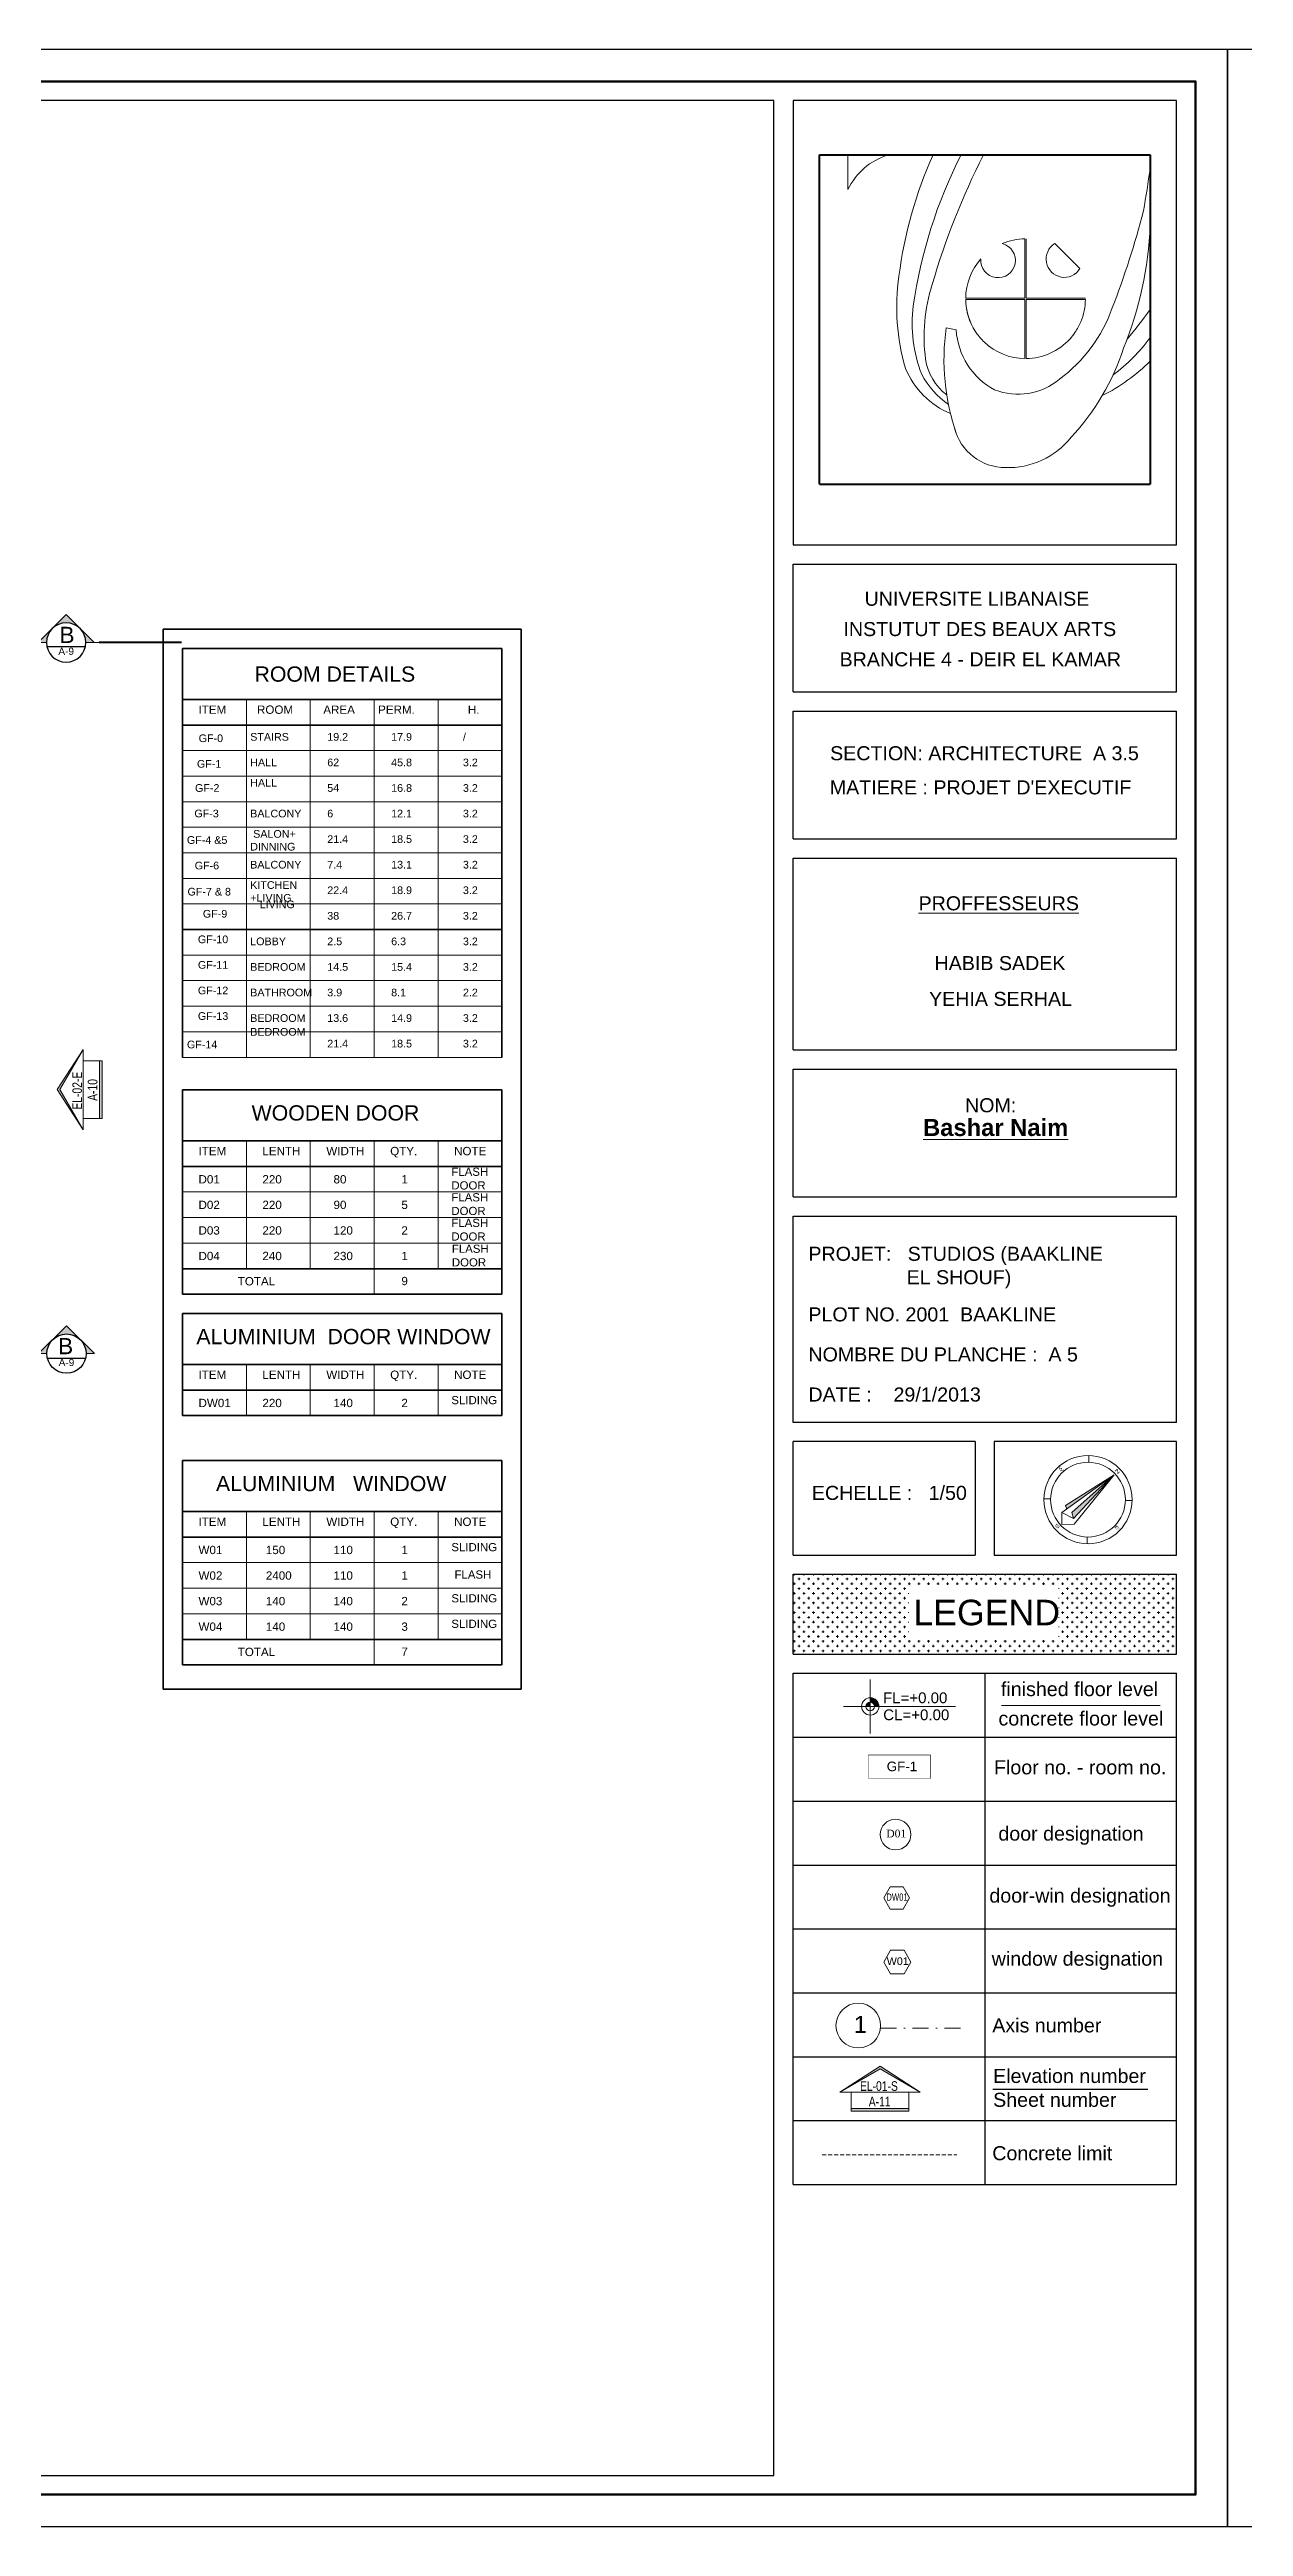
# Model space of a CAD drawing. Header units: inches. Extents: x -580639 to 179052, y 0 to 152898.
# Drawn here: x -324075 to -305388, y 113030 to 151788 of the extents above; entities that cross this region are included whole.
import ezdxf
from ezdxf.enums import TextEntityAlignment as Align

# ---------------------------------------------------------------- set-up
doc = ezdxf.new("R2010")
doc.units = ezdxf.units.IN
doc.header["$LTSCALE"] = 500
doc.header["$MEASUREMENT"] = 0
doc.set_wipeout_variables(frame=1)
for name, pattern in [('ACAD_ISO02W100', [15, 12, -3]), ('CENTER', [2, 1.25, -0.25, 0.25, -0.25]), ('DASHDOTX2', [2, 1, -0.5, 0, -0.5]), ('HIDDEN2', [0.1875, 0.125, -0.0625])]:
    doc.linetypes.add(name, pattern=pattern)
for name, color, linetype, lineweight in [('1ATEXT', 3, 'Continuous', 20), ('A-0.2', 61, 'Continuous', 20), ('A-0.25', 42, 'Continuous', 25), ('A-ANNO-TEXS', 211, 'Continuous', 18), ('A-flor-sthn', 251, 'HIDDEN2', 9), ('A-wall', 52, 'Continuous', 35), ('col', 4, 'Continuous', 40), ('DIM', 8, 'Continuous', 18), ('ground floor', 8, 'Continuous', 20), ('H-text atribute', 130, 'Continuous', 20), ('Room reference', 50, 'Continuous', 13), ('WALL', 7, 'Continuous', 40), ('WIN', 3, 'Continuous', 18)]:
    doc.layers.add(name, color=color, linetype=linetype, lineweight=lineweight)
for name, color, linetype in [('LEGEND', 4, 'Continuous'), ('SYEL', 5, 'Continuous'), ('SYL', 6, 'Continuous'), ('SYSECTION', 1, 'Continuous')]:
    doc.layers.add(name, color=color, linetype=linetype)
doc.styles.add('100', font='arial.ttf', dxfattribs={"height": 200})
doc.styles.add('50', font='arial.ttf', dxfattribs={"height": 125})
doc.styles.add('A--ANNO-SYMB', font='upcil.ttf', dxfattribs={"width": 0.8})
doc.styles.add('CURENT', font='sanss___.ttf')
doc.styles.add('ROMANS 2', font='times.ttf')
doc.styles.get("Standard").update_dxf_attribs({"font": 'arial.ttf'})

# ---------------------------------------------------------------- blocks, each defined once
blk = doc.blocks.new('SYEL')
at = {"layer": '1ATEXT'}
for points in [[(-62.4, 0), (0, 36), (62.4, 0), (0, 40.2)], [(-44.8, -25.6), (-44.8, -29.5), (44.8, -29.5), (44.8, -25.6)]]:
    blk.add_hatch(color=256, dxfattribs=at).paths.add_polyline_path(points)
for p, q in [((-62.4, 0), (0, 40.2)), ((0, 40.2), (62.4, 0)), ((-62.4, 0), (0, 36)), ((62.4, 0), (-62.4, 0)), ((-44.8, -29.5), (-44.8, 0)), ((0, 36), (62.4, 0)), ((44.8, 0), (44.8, -29.5)), ((44.8, -25.6), (-44.8, -25.6)), ((44.8, -29.5), (-44.8, -29.5))]:
    blk.add_line(p, q, dxfattribs=at)
at = {"layer": '1ATEXT', "style": 'A--ANNO-SYMB', "width": 0.8, "flags": 4}
for tag, p in [('EL-01-N', (-1.8, 9.4)), ('AR00', (-0.7, -14.7))]:
    blk.add_attdef(tag, text='', height=15, dxfattribs=at).set_placement(p, align=Align.MIDDLE_CENTER)
blk = doc.blocks.new('4')
at = {"layer": 'A-0.2', "color": 253}
for p, q in [((0, 7158), (612, 7158)), ((612, 7158), (612, 6408))]:
    blk.add_line(p, q, dxfattribs=at)
at = {"layer": 'A-0.2'}
for p, q in [((4464, 4046), (4464, 5334)), ((4491, 4046), (4491, 5334)), ((5661, 4688), (5114, 5233)), ((5387, 4961), (5661, 4688)), ((4464, 4046), (3176, 4046)), ((4464, 4019), (3176, 4019)), ((4464, 2731), (4464, 4019)), ((5779, 4046), (4491, 4046)), ((5779, 4019), (4491, 4019)), ((4491, 2731), (4491, 4019)), ((2753, 3402), (2970, 3354))]:
    blk.add_line(p, q, dxfattribs=at)
at = {"layer": 'A-0.2', "color": 253}
blk.add_arc((1928, 5765), 1462, 107.6478, 153.9617, dxfattribs=at)
at = {"layer": 'A-0.2'}
for centre, radius, start, end in [((10717, 3409), 9059, 155.5503, 172.9241), ((12494, 2369), 10566, 153.0442, 171.7936), ((18093, -216), 16295, 153.0933, 163.7577), ((-19263, 10603), 26713, 349.954, 351.9697), ((-10257, 10332), 17845, 338.6407, 345.7647), ((-676, 5940), 7870, 337.7327, 357.721), ((4478, 4033), 1301, 138.3886, 179.4066), ((3880, 4867), 376, 175.5012, 75.7118), ((4478, 4033), 1301, 90.5934, 112.8245), ((5322, 4895), 397, 121.6312, 328.5411), ((6429, 3847), 4751, 171.7946, 196.2417), ((5992, 3211), 3720, 162.3017, 187.6111), ((5120, 3503), 3106, 173.0781, 201.041), ((4478, 4033), 1301, 180.5934, 207.5693), ((4478, 4033), 1301, 187.504, 216.3107), ((3279, 4920), 3270, 306.3755, 340.5839), ((4478, 4033), 1301, 337.2924, 359.4066), ((-4402, 12360), 14410, 320.3139, 323.55), ((7684, 2710), 4979, 172.0035, 199.0054), ((4557, 3453), 1590, 183.5692, 241.7601), ((4478, 4033), 1301, 214.7035, 226.4906), ((4478, 4033), 1301, 318.0572, 325.6568), ((4478, 4033), 1301, 325.6568, 337.2924), ((3498, 2902), 1207, 188.7371, 232.5639), ((4478, 4033), 1301, 226.4906, 269.4066), ((4478, 4033), 1301, 270.5934, 318.0572), ((1776, 4501), 5072, 316.7269, 342.2893), ((4080, 5482), 3864, 306.5814, 323.5521), ((3569, 3233), 1845, 202.7914, 246.932), ((3907, 3300), 1917, 208.4281, 234.8085), ((4313, 3366), 1408, 248.8398, 309.9835), ((4368, 5496), 3987, 296.488, 315.0148), ((4044, 1512), 1149, 194.7464, 269.9305), ((4101, 2106), 1744, 268.0735, 321.6361)]:
    blk.add_arc(centre, radius, start, end, dxfattribs=at)
at = {"layer": 'WALL'}
for p, q in [((0, 7158), (7188, 7158)), ((0, 0), (0, 7158)), ((7188, 7158), (7188, 0)), ((0, 0), (7188, 0))]:
    blk.add_line(p, q, dxfattribs=at)
blk = doc.blocks.new('NORTH')
at = {"layer": 'WIN', "color": 1}
for p, q in [((494, 631), (0, 0)), ((0, 0), (661, -479)), ((494, 631), (4781, 459)), ((851, -154), (494, 631)), ((661, -479), (4781, 459)), ((851, -154), (4781, 459)), ((851, -154), (1006, 218)), ((887, 607), (973, 851)), ((973, 851), (4781, 459)), ((1006, 218), (4781, 459))]:
    blk.add_line(p, q, dxfattribs=at)
blk = doc.blocks.new('NORTHE')
at = {"color": 3}
for p, q in [((-1759, 1759), (-2077, 2077)), ((1759, 1759), (2077, 2077)), ((-1759, -1759), (-2077, -2077)), ((1759, -1759), (2077, -2077))]:
    blk.add_line(p, q, dxfattribs=at)
for radius in [2937, 2487]:
    blk.add_circle((0, 0), radius, dxfattribs=at)
for points in [[(-754, -1351), (-527, -1456), (0, 2402)], [(-121, -1378), (235, -1568), (0, 2402)]]:
    blk.add_solid(points, dxfattribs=at)
at = {"color": 3, "rotation": 84.51780902573543}
blk.add_blockref('NORTH', (0, -2400), dxfattribs=at)
at = {"color": 3}
for s, width, p, p2 in [('N', 1.784178, (-180, 2610), (180, 2610)), ('W', 1.365132, (-2894, 0), (-2534, 0)), ('E', 1.931772, (2517, 0), (2877, 0)), ('S', 1.931772, (-325, -2784), (35, -2784))]:
    blk.add_text(s, height=200, dxfattribs=dict(at, width=width)).set_placement(p, p2, align=Align.FIT)
blk = doc.blocks.new('NOR')
at = {"layer": 'WIN', "color": 3, "xscale": 0.000462, "yscale": 0.000462, "zscale": 0.000462, "rotation": 276.1356553146427}
blk.add_blockref('NORTHE', (-1.103, -0.119), dxfattribs=at)
blk = doc.blocks.new('A$C7E7140D5')
at = {"layer": '1ATEXT'}
for points in [[(51.8, -34.4), (56.6, -34.4, 0.414214), (47, -24.8), (47, -29.6, -0.414214)], [(51.8, -34.4), (56.6, -34.4, 0.414214), (47, -24.8), (47, -29.6, -0.414214)], [(47, -34.4), (47, -29.6, 0.414214), (42.2, -34.4)], [(47, -34.4), (47, -29.6, 0.414214), (42.2, -34.4)]]:
    blk.add_hatch(color=256, dxfattribs=at).paths.add_polyline_path(points)
for p, q in [((47, -4.4), (47, -64.4)), ((17, -34.4), (142, -34.4))]:
    blk.add_line(p, q, dxfattribs=at)
for radius in [9.6, 4.8]:
    blk.add_circle((47, -34.4), radius, dxfattribs=at)
blk = doc.blocks.new('SYL')
at = {"layer": '1ATEXT', "color": 3}
blk.add_blockref('A$C7E7140D5', (-47, 34.4), dxfattribs=at)
at = {"layer": '1ATEXT', "color": 3, "style": 'CURENT'}
for tag, p in [('FL=0.00', (14.2, 3.6)), ('CL=0.00', (14.5, -15.3))]:
    blk.add_attdef(tag, p, '', height=12, dxfattribs=at)
blk = doc.blocks.new('DOOR SYME')
at = {"layer": 'Room reference'}
blk.add_circle((0, 0), 240, dxfattribs=at)
at = {"layer": 'Room reference', "style": 'ROMANS 2'}
blk.add_attdef('D01', (-145, -44), '', height=120, rotation=360, dxfattribs=at)
blk = doc.blocks.new('WIND')
at = {"layer": 'Room reference', "ltscale": 1000}
blk.add_lwpolyline([(0.403, -0.002), (0.297, 0.181), (0.086, 0.181), (-0.02, -0.002), (0.086, -0.185), (0.297, -0.185)], close=True, dxfattribs=at)
blk.add_attdef('001', text='', height=0.12, dxfattribs=at).set_placement((0.198, 0.011), align=Align.MIDDLE_CENTER)
blk = doc.blocks.new('SYSECTON011')
at = {"layer": '1ATEXT'}
h = blk.add_hatch(color=256, dxfattribs=at)
edge = h.paths.add_edge_path()
edge.add_ellipse((128.4, 0), major_axis=(0, -21.9), ratio=1, start_angle=90.0017, end_angle=270.0017)
edge.add_line((106.5, 0), (97.3, 0))
edge.add_line((97.3, 0), (128.4, 31))
edge.add_line((128.4, 31), (159.4, 0))
edge.add_line((159.4, 0), (150.3, 0))
for p, q in [((97.3, 0), (128.4, 31)), ((159.4, 0), (128.4, 31)), ((91.7, 0), (106.5, 0)), ((150.3, 0), (159.4, 0))]:
    blk.add_line(p, q, dxfattribs=at)
at = {"layer": '1ATEXT', "linetype": 'CENTER', "lineweight": 40}
blk.add_line((0, 0), (91.7, 0), dxfattribs=at)
at = {"layer": '1ATEXT', "color": 4, "lineweight": 30}
blk.add_line((107, -4.9), (149.7, -4.9), dxfattribs=at)
blk.add_ellipse((128.4, 0), major_axis=(0, -21.9), ratio=1, start_param=-1.570767, end_param=4.712418, dxfattribs=at)
at = {"layer": '1ATEXT', "color": 4, "style": 'CURENT'}
for tag, height, p in [('A', 18, (127.4, 8.4)), ('AR000', 8, (128.3, -9.8))]:
    blk.add_attdef(tag, text='', height=height, dxfattribs=at).set_placement(p, align=Align.MIDDLE)
blk = doc.blocks.new('SECTIO B-B')
at = {"layer": 'col', "linetype": 'CENTER'}
for p, q in [((-22510, 11129), (-27460, 11129)), ((-22510, 11129), (-18370, 11129)), ((-18370, 11129), (-18370, 0)), ((-18370, 0), (-1746, 0))]:
    blk.add_line(p, q, dxfattribs=at)
at = {"layer": 'SYSECTION'}
ref = blk.add_blockref('SYSECTON011', (-27460, 11129), dxfattribs=dict(at, xscale=-14.04466159001456, yscale=14.04466159001456, zscale=14.04466159001456))
ref.add_attrib('A', 'B', dxfattribs={"color": 4, "height": 253, "style": 'CURENT'}).set_placement((-29250, 11247), align=Align.MIDDLE)
ref.add_attrib('AR000', 'A-9', dxfattribs={"color": 4, "height": 112.4, "style": 'CURENT'}).set_placement((-29263, 10991), align=Align.MIDDLE)
ref = blk.add_blockref('SYSECTON011', (-2239, 0), dxfattribs=dict(at, xscale=14.04466159001456, yscale=14.04466159001456, zscale=14.04466159001456))
ref.add_attrib('A', 'B', dxfattribs={"color": 4, "height": 253, "style": 'CURENT'}).set_placement((-449, 118), align=Align.MIDDLE)
ref.add_attrib('AR000', 'A-9', dxfattribs={"color": 4, "height": 112.4, "style": 'CURENT'}).set_placement((-436, -138), align=Align.MIDDLE)

msp = doc.modelspace()

# ---------------------------------------------------------------- hatches: boundary and pattern name
at = {"layer": 'DIM', "transparency": 33554595}
h = msp.add_hatch(dxfattribs=at)
h.set_pattern_fill('CROSS', color=8, scale=300)
h.set_pattern_definition([(0, (-308611.684, -1972143.986), (75, 75), [37.5, -112.5]), (90, (-308592.934, -1972162.736), (-75, 75), [37.5, -112.5])])
h.paths.add_polyline_path([(-306437.842, 126680.241), (-306437.842, 127930.844), (-312437.842, 127930.844), (-312437.842, 126680.241)])
h.paths.add_polyline_path([(-310624.761, 126906.42), (-308283.635, 126906.42), (-308283.635, 127730.703), (-310624.761, 127730.703)], flags=16)

# ---------------------------------------------------------------- linework, layer by layer
for points in [[(-360638.059, 113030.352), (-305637.842, 113030.352), (-305637.842, 151788.469), (-360638.059, 151788.469)], [(-305637.842, 113030.352), (-250637.624, 113030.352), (-250637.624, 151788.469), (-305637.842, 151788.469)]]:
    msp.add_lwpolyline(points, close=True)
at = {"layer": 'A-0.2'}
for p, q in [((-320994.414, 141618.539), (-320994.414, 136018.539)), ((-319994.414, 141618.539), (-319994.414, 136018.539)), ((-318994.414, 141618.539), (-318994.414, 136018.539)), ((-317994.414, 141618.539), (-317994.414, 136018.539)), ((-321994.414, 140818.539), (-316994.414, 140818.539)), ((-321994.414, 140418.539), (-316994.414, 140418.539)), ((-321994.414, 140018.539), (-316994.414, 140018.539)), ((-321994.414, 139618.539), (-316994.414, 139618.539)), ((-321994.414, 139218.539), (-316994.414, 139218.539)), ((-321994.414, 138818.539), (-316994.414, 138818.539)), ((-321994.414, 138418.539), (-316994.414, 138418.539)), ((-321994.414, 138418.539), (-316994.414, 138418.539)), ((-321994.414, 138018.539), (-316994.414, 138018.539)), ((-321994.414, 137618.539), (-316994.414, 137618.539)), ((-321994.414, 137218.539), (-316994.414, 137218.539)), ((-321994.414, 136818.539), (-316994.414, 136818.539)), ((-321994.414, 136818.539), (-316994.414, 136818.539)), ((-321994.414, 136418.539), (-316994.414, 136418.539)), ((-321994.414, 136018.539), (-316994.414, 136018.539)), ((-320994.414, 134711.797), (-320994.414, 132711.797)), ((-319994.414, 134711.797), (-319994.414, 132711.797)), ((-318994.414, 134711.797), (-318994.414, 132311.797)), ((-317994.414, 134711.797), (-317994.414, 132711.797)), ((-321994.414, 133911.797), (-316994.414, 133911.797)), ((-321994.414, 133511.797), (-316994.414, 133511.797)), ((-321994.414, 133111.797), (-316994.414, 133111.797)), ((-320994.414, 131211.797), (-320994.414, 130411.797)), ((-319994.414, 131211.797), (-319994.414, 130411.797)), ((-318994.414, 131211.797), (-318994.414, 130411.797)), ((-317994.414, 131211.797), (-317994.414, 130411.797)), ((-320994.414, 128911.797), (-320994.414, 126911.797)), ((-319994.414, 128911.797), (-319994.414, 126911.797)), ((-318994.414, 128911.797), (-318994.414, 126911.797)), ((-317994.414, 128911.797), (-317994.414, 126911.797)), ((-321994.414, 128111.797), (-316994.414, 128111.797)), ((-321994.414, 127711.797), (-316994.414, 127711.797)), ((-321994.414, 127311.797), (-316994.414, 127311.797)), ((-321994.414, 126911.797), (-316994.414, 126911.797)), ((-321994.414, 126911.797), (-316994.414, 126911.797)), ((-318994.414, 126911.797), (-318994.414, 126511.797))]:
    msp.add_line(p, q, dxfattribs=at)
at = {"layer": 'A-0.25', "lineweight": 25}
for p, q in [((-312437.842, 144035.821), (-306437.842, 144035.821)), ((-312437.842, 141735.821), (-312437.842, 143735.821)), ((-312437.842, 143735.821), (-306437.842, 143735.821)), ((-312437.842, 141735.821), (-306437.842, 141735.821)), ((-312437.842, 139435.821), (-312437.842, 141435.821)), ((-312437.842, 141435.821), (-306437.842, 141435.821)), ((-312437.842, 139435.821), (-306437.842, 139435.821)), ((-312437.842, 136135.821), (-312437.842, 139135.821)), ((-312437.842, 139135.821), (-306437.842, 139135.821)), ((-312437.842, 136135.821), (-306437.842, 136135.821)), ((-312437.842, 133835.821), (-312437.842, 135835.821)), ((-312437.842, 135835.821), (-306437.842, 135835.821)), ((-312437.842, 133835.821), (-306437.842, 133835.821)), ((-312437.842, 130305.9), (-312437.842, 133535.821)), ((-312437.842, 133535.821), (-306437.842, 133535.821)), ((-306437.842, 130305.9), (-312437.842, 130305.9)), ((-312437.842, 128230.844), (-312437.842, 130005.9)), ((-309587.842, 130005.9), (-312437.842, 130005.9)), ((-309587.842, 130005.9), (-309787.842, 130005.9)), ((-309587.842, 130005.9), (-309587.842, 128230.844)), ((-306437.842, 130005.9), (-309287.842, 130005.9)), ((-306437.842, 130005.9), (-309287.842, 130005.9)), ((-309287.842, 130005.9), (-309287.842, 128230.844)), ((-312437.842, 128230.844), (-309587.842, 128230.844)), ((-312437.842, 126680.241), (-312437.842, 127930.844)), ((-312437.842, 127930.844), (-306437.842, 127930.844)), ((-309787.842, 128230.844), (-309587.842, 128230.844)), ((-309287.842, 128230.844), (-306437.842, 128230.844)), ((-309287.842, 128230.844), (-306437.842, 128230.844)), ((-312437.842, 126680.241), (-306437.842, 126680.241)), ((-312437.842, 118380.241), (-312437.842, 126380.241)), ((-312437.842, 126380.241), (-306437.842, 126380.241)), ((-312437.842, 126380.241), (-306437.842, 126380.241)), ((-309437.842, 126380.241), (-309437.842, 118380.241)), ((-312437.842, 125380.241), (-306437.842, 125380.241)), ((-312437.842, 124380.241), (-306437.842, 124380.241)), ((-312437.842, 123380.241), (-306437.842, 123380.241)), ((-312437.842, 122380.241), (-306437.842, 122380.241)), ((-312437.842, 121380.241), (-306437.842, 121380.241)), ((-312437.842, 120380.241), (-306437.842, 120380.241)), ((-312437.842, 120380.241), (-306437.842, 120380.241)), ((-312437.842, 119380.241), (-306437.842, 119380.241)), ((-312437.842, 119380.241), (-306437.842, 119380.241)), ((-312437.842, 118380.241), (-306437.842, 118380.241))]:
    msp.add_line(p, q, dxfattribs=at)
for points in [[(-312737.842, 113830.352), (-312737.842, 150988.469), (-359838.059, 150988.469), (-359838.059, 113830.352), (-312737.842, 113830.352)], [(-306437.842, 144035.821), (-306437.842, 150988.469), (-312437.842, 150988.469), (-312437.842, 144035.821)], [(-306437.842, 141735.821), (-306437.842, 143735.821)], [(-306437.842, 139435.821), (-306437.842, 141435.821)], [(-306437.842, 136135.821), (-306437.842, 139135.821)], [(-306437.842, 133835.821), (-306437.842, 135835.821)], [(-306437.842, 130305.9), (-306437.842, 133535.821)], [(-306437.842, 128230.844), (-306437.842, 130005.9)], [(-306437.842, 128535.821), (-306437.842, 130005.9)], [(-306437.842, 126680.241), (-306437.842, 127930.844)], [(-306437.842, 118380.241), (-306437.842, 126380.241)]]:
    msp.add_lwpolyline(points, dxfattribs=at)
at = {"layer": 'A-ANNO-TEXS'}
for p, q in [((-309172.651, 125876.131), (-306693.941, 125876.131)), ((-309309.474, 119873.18), (-306886.771, 119873.18))]:
    msp.add_line(p, q, dxfattribs=at)
at = {"layer": 'A-flor-sthn'}
msp.add_line((-311982.791, 118848.008), (-309876.128, 118848.008), dxfattribs=at)
at = {"layer": 'A-wall'}
for p, q in [((-321994.414, 142418.539), (-321994.414, 136018.539)), ((-321994.414, 142418.539), (-316994.414, 142418.539)), ((-316994.414, 142418.539), (-316994.414, 136018.539)), ((-321994.414, 141618.539), (-316994.414, 141618.539)), ((-321994.414, 141218.539), (-316994.414, 141218.539)), ((-321994.414, 138018.539), (-316994.414, 138018.539)), ((-321994.414, 135511.797), (-321994.414, 132311.797)), ((-321994.414, 135511.797), (-316994.414, 135511.797)), ((-321994.414, 135511.797), (-316994.414, 135511.797)), ((-316994.414, 135511.797), (-316994.414, 132311.797)), ((-321994.414, 134711.797), (-316994.414, 134711.797)), ((-321994.414, 134311.797), (-316994.414, 134311.797)), ((-321994.414, 132711.797), (-316994.414, 132711.797)), ((-321994.414, 132311.797), (-316994.414, 132311.797)), ((-321994.414, 132011.797), (-321994.414, 130411.797)), ((-321994.414, 132011.797), (-316994.414, 132011.797)), ((-321994.414, 132011.797), (-316994.414, 132011.797)), ((-316994.414, 132011.797), (-316994.414, 130411.797)), ((-321994.414, 131211.797), (-316994.414, 131211.797)), ((-321994.414, 130811.797), (-316994.414, 130811.797)), ((-321994.414, 130411.797), (-316994.414, 130411.797)), ((-321994.414, 129711.797), (-321994.414, 126911.797)), ((-321994.414, 129711.797), (-316994.414, 129711.797)), ((-321994.414, 129711.797), (-316994.414, 129711.797)), ((-316994.414, 129711.797), (-316994.414, 126911.797)), ((-321994.414, 128911.797), (-316994.414, 128911.797)), ((-321994.414, 128511.797), (-316994.414, 128511.797)), ((-321994.414, 126911.797), (-321994.414, 126511.797)), ((-321994.414, 126911.797), (-316994.414, 126911.797)), ((-316994.414, 126911.797), (-316994.414, 126511.797)), ((-321994.414, 126511.797), (-316994.414, 126511.797))]:
    msp.add_line(p, q, dxfattribs=at)
at = {"layer": 'A-wall', "color": 1, "lineweight": 70}
msp.add_lwpolyline([(-360138.059, 113530.352), (-306137.842, 113530.352), (-306137.842, 151288.469), (-360138.059, 151288.469)], close=True, dxfattribs=at)
at = {"layer": 'A-wall'}
msp.add_lwpolyline([(-316694.414, 126134.607), (-322294.414, 126134.607), (-322294.414, 142718.539), (-316694.414, 142718.539)], close=True, dxfattribs=at)
at = {"layer": 'ground floor', "linetype": 'DASHDOTX2', "ltscale": 0.5}
msp.add_line((-311069.156, 120828.892), (-309786.021, 120828.892), dxfattribs=at)
at = {"layer": 'ground floor'}
msp.add_circle((-311416.912, 120868.456), 350, dxfattribs=at)
at = {"layer": 'LEGEND'}
msp.add_line((-309309.474, 119873.18), (-306886.771, 119873.18), dxfattribs=at)
at = {"layer": 'Room reference'}
msp.add_lwpolyline([(-310288.432, 124737.611), (-311258.282, 124737.611), (-311258.282, 125097.611), (-310288.432, 125097.611)], close=True, dxfattribs=at)

# ---------------------------------------------------------------- block references
at = {"layer": 'A-ANNO-TEXS', "xscale": 508.9391999991295, "yscale": 508.9392000008957, "zscale": 508.9391999991295, "rotation": 37.60703697579601}
msp.add_blockref('NOR', (-307413.407, 129488.302), dxfattribs=at)
at = {"layer": 'A-wall', "linetype": 'ACAD_ISO02W100', "xscale": 0.7200000000000001, "yscale": 0.7200000000000001, "zscale": 0.7200000000000001}
msp.add_blockref('4', (-312022.987, 144985.208), dxfattribs=at)
at = {"layer": 'DIM'}
msp.add_blockref('SECTIO B-B', (-323373.515, 131382.077), dxfattribs=at)
msp.add_blockref('DOOR SYME', (-310833.6, 123857.256), dxfattribs=at).add_auto_attribs({'D01': 'D01'})
at = {"layer": 'Room reference'}
ref = msp.add_blockref('WIND', (-311000.126, 122867.82, 0), dxfattribs=dict(at, xscale=959.999999999861, yscale=959.999999999861, zscale=959.999999999861, rotation=359.9999932498403))
ref.add_attrib('001', 'DW01', dxfattribs={"layer": 'H-text atribute', "ltscale": 1000, "height": 115.2, "rotation": 359.9999932, "width": 0.75}).set_placement((-310810.124, 122878.726, 0), align=Align.MIDDLE_CENTER)
ref = msp.add_blockref('WIND', (-310997.125, 121864.621), dxfattribs=dict(at, xscale=1000, yscale=1000, zscale=1000))
ref.add_attrib('001', 'W01', dxfattribs={"layer": 'H-text atribute', "ltscale": 1000, "height": 120}).set_placement((-310799.207, 121875.981), align=Align.MIDDLE_CENTER)
at = {"layer": 'SYEL'}
ref = msp.add_blockref('SYEL', (-323549.006, 135515.173), dxfattribs=dict(at, xscale=10.07240092149008, yscale=10.07240092149008, zscale=10.07240092149008, rotation=90))
ref.add_attrib('EL-01-N', 'EL-02-E', dxfattribs={"layer": '1ATEXT', "color": 3, "height": 151.086, "rotation": 90, "style": 'A--ANNO-SYMB', "width": 0.8}).set_placement((-323643.234, 135496.78), align=Align.MIDDLE_CENTER)
ref.add_attrib('AR00', 'A-10', dxfattribs={"layer": '1ATEXT', "color": 6, "height": 151.086, "rotation": 90, "style": 'A--ANNO-SYMB', "width": 0.8}).set_placement((-323401.245, 135508.382), align=Align.MIDDLE_CENTER)
ref = msp.add_blockref('SYEL', (-311075.12, 119827.45), dxfattribs=dict(at, xscale=10.07240092149008, yscale=10.07240092149008, zscale=10.07240092149008))
ref.add_attrib('EL-01-N', 'EL-01-S', dxfattribs={"layer": '1ATEXT', "color": 3, "height": 151.086, "style": 'A--ANNO-SYMB', "width": 0.8}).set_placement((-311093.514, 119921.677), align=Align.MIDDLE_CENTER)
ref.add_attrib('AR00', 'A-11', dxfattribs={"layer": '1ATEXT', "color": 6, "height": 151.086, "style": 'A--ANNO-SYMB', "width": 0.8}).set_placement((-311081.912, 119679.688), align=Align.MIDDLE_CENTER)
at = {"layer": 'SYL'}
ref = msp.add_blockref('SYL', (-311229.23, 125861.807), dxfattribs=dict(at, xscale=14.04466159001456, yscale=14.04466159001456, zscale=14.04466159001456))
ref.add_attrib('CL=0.00', 'CL=+0.00', (-311026.275, 125646.795), dxfattribs={"height": 168.5359, "style": 'CURENT'})
ref.add_attrib('FL=0.00', 'FL=+0.00', (-311029.949, 125912.67), dxfattribs={"height": 168.5359, "style": 'CURENT'})
at = {"layer": 'SYSECTION'}
ref = msp.add_blockref('SYSECTON011', (-322012.069, 142510.704), dxfattribs=dict(at, xscale=-14.04466159001456, yscale=14.04466159001456, zscale=14.04466159001456))
ref.add_attrib('A', 'B', dxfattribs={"color": 4, "height": 252.804, "style": 'CURENT'}).set_placement((-323801.431, 142629.07), align=Align.MIDDLE)
ref.add_attrib('AR000', 'A-9', dxfattribs={"color": 4, "height": 112.3573, "style": 'CURENT'}).set_placement((-323814.546, 142372.971), align=Align.MIDDLE)

# ---------------------------------------------------------------- texts
at = {"layer": 'A-ANNO-TEXS', "style": '50'}
for s, p in [('finished floor level', (-309183.609, 126023.649)), ('concrete floor level', (-309222.445, 125563.507)), ('Floor no. - room no.', (-309292.618, 124799.391)), ('door designation', (-309224.168, 123762.283)), ('door-win designation', (-309364.861, 122792.074)), ('window designation', (-309328.608, 121805.138)), ('Axis number', (-309319.672, 120760.908)), ('Elevation number', (-309306.17, 119969.812)), ('Sheet number', (-309306.17, 119596.324)), ('Concrete limit', (-309319.672, 118760.908))]:
    msp.add_text(s, height=220, dxfattribs=at).set_placement(p)
at = {"layer": 'A-ANNO-TEXS', "attachment_point": 1, "style": '50'}
for s, width, gutter_width, heights, insert, char_height in [('UNIVERSITE LIBANAISE', 4948.28299, 1000, [0], (-311318.222, 143304.642), 220), ('INSTUTUT DES BEAUX ARTS', 4948.28299, 1000, [0], (-311648.769, 142830.151), 220), ('BRANCHE 4 - DEIR EL KAMAR', 4948.28299, 1000, [0], (-311709.646, 142356.96), 220), ('{\\H1.0833x;ROOM DETAILS}', 4057.04148, 750, [0], (-320866.991, 142135.379), 220), ('{\\H1.0833x;ITEM}', 771.83046, 750, [0], (-321743.16, 141523.981), 120), ('{\\H1.0833x;ROOM}', 771.83046, 750, [0], (-320827.783, 141523.981), 120), ('{\\H1.0833x;AREA}', 771.83046, 750, [0], (-319789.907, 141523.981), 120), ('{\\H1.0833x;PERM.}', 771.83046, 750, [0], (-318932.173, 141523.981), 120), ('{\\H1.0833x;H.}', 771.83046, 750, [0], (-317528.04, 141523.981), 120), ('STAIRS', 523.65123, 750, [0], (-320933.937, 141093.32), 120), ('19.2', 523.65123, 750, [0], (-319728.009, 141093.32), 120), ('17.9', 523.65123, 750, [0], (-318728.009, 141093.32), 120), ('/', 523.65123, 750, [0], (-317604.611, 141093.32), 120), ('GF-0', 523.65123, 750, [0], (-321740.462, 141071.407), 120), ('HALL', 523.65123, 750, [0], (-320933.937, 140693.32), 120), ('62', 523.65123, 750, [0], (-319728.009, 140693.32), 120), ('45.8', 523.65123, 750, [0], (-318728.009, 140693.32), 120), ('3.2', 523.65123, 750, [0], (-317604.611, 140693.32), 120), ('SECTION: ARCHITECTURE  A 3.5\\P ', 5318.43165, 1000, [0], (-311857.523, 140887.41), 220), ('GF-1', 523.65123, 750, [0], (-321768.227, 140671.407), 120), ('HALL', 523.65123, 750, [0], (-320933.937, 140374.882), 120), ("MATIERE : PROJET D'EXECUTIF ", 5318.43165, 1000, [0], (-311862.872, 140353.14), 220), ('GF-2', 700.36259, 750, [0], (-321798.387, 140293.32), 120), ('54', 523.65123, 750, [0], (-319728.009, 140293.32), 120), ('16.8', 523.65123, 750, [0], (-318728.009, 140293.32), 120), ('3.2', 523.65123, 750, [0], (-317604.611, 140293.32), 120), ('GF-3', 523.65123, 750, [0], (-321807.996, 139894.546), 120), ('BALCONY', 523.65123, 750, [0], (-320933.937, 139893.32), 120), (' SALON+\\PDINNING', 725.29775, 750, [0], (-320933.937, 139574.882), 120), ('6', 523.65123, 750, [0], (-319728.009, 139893.32), 120), ('12.1', 523.65123, 750, [0], (-318728.009, 139893.32), 120), ('3.2', 523.65123, 750, [0], (-317604.611, 139893.32), 120), ('GF-4 &5', 1062.24864, 750, [0], (-321924.705, 139479.547), 120), ('21.4', 523.65123, 750, [0], (-319728.009, 139493.32), 120), ('18.5', 523.65123, 750, [0], (-318728.009, 139493.32), 120), ('3.2', 523.65123, 750, [0], (-317604.611, 139493.32), 120), ('GF-6', 523.65123, 750, [0], (-321802.596, 139079.547), 120), ('KITCHEN +LIVING', 523.65123, 750, [0], (-320933.937, 138774.882), 120), ('BALCONY', 523.65123, 750, [0], (-320933.937, 139093.32), 120), ('7.4', 523.65123, 750, [0], (-319728.009, 139093.32), 120), ('13.1', 523.65123, 750, [0], (-318728.009, 139093.32), 120), ('3.2', 523.65123, 750, [0], (-317604.611, 139093.32), 120), ('GF-7 & 8', 924.10125, 750, [0], (-321915.539, 138670.853), 120), (' LIVING', 523.65123, 750, [0], (-320786.111, 138472.195), 120), ('22.4', 523.65123, 750, [0], (-319728.009, 138693.32), 120), ('18.9', 523.65123, 750, [0], (-318728.009, 138693.32), 120), ('3.2', 523.65123, 750, [0], (-317604.611, 138693.32), 120), ('{\\LPROFFESSEURS }', 5318.43165, 1000, [0], (-310473.154, 138539.051), 220), ('GF-9', 950.7649, 750, [0], (-321675.092, 138325.228), 120), ('38', 523.65123, 750, [0], (-319728.009, 138293.32), 120), ('26.7', 523.65123, 750, [0], (-318728.009, 138293.32), 120), ('3.2', 523.65123, 750, [0], (-317604.611, 138293.32), 120), ('GF-10', 523.65123, 750, [0], (-321752.823, 137925.228), 120), ('LOBBY', 523.65123, 750, [0], (-320933.937, 137893.32), 120), ('2.5', 523.65123, 750, [0], (-319728.009, 137893.32), 120), ('6.3', 523.65123, 750, [0], (-318728.009, 137893.32), 120), ('3.2', 523.65123, 750, [0], (-317604.611, 137893.32), 120), ('HABIB SADEK ', 5318.43165, 1000, [0], (-310223.125, 137603.24), 220), ('GF-11', 523.65123, 750, [0], (-321752.823, 137525.228), 120), ('BEDROOM', 523.65123, 750, [0], (-320933.937, 137493.32), 120), ('14.5', 523.65123, 750, [0], (-319728.009, 137493.32), 120), ('15.4', 523.65123, 750, [0], (-318728.009, 137493.32), 120), ('3.2', 523.65123, 750, [0], (-317604.611, 137493.32), 120), ('GF-12', 523.65123, 750, [0], (-321752.823, 137125.228), 120), ('BATHROOM', 523.65123, 750, [0], (-320933.937, 137093.32), 120), ('3.9', 523.65123, 750, [0], (-319728.009, 137093.32), 120), ('8.1', 523.65123, 750, [0], (-318728.009, 137093.32), 120), ('2.2', 523.65123, 750, [0], (-317604.611, 137093.32), 120), ('YEHIA SERHAL', 5318.43165, 1000, [0], (-310309.059, 137043.375), 220), ('GF-13', 523.65123, 750, [0], (-321752.823, 136725.228), 120), ('BEDROOM', 523.65123, 750, [0], (-320933.937, 136693.32), 120), (' BEDROOM', 523.65123, 750, [0], (-320933.937, 136477.069), 120), ('13.6', 523.65123, 750, [0], (-319728.009, 136693.32), 120), ('14.9', 523.65123, 750, [0], (-318728.009, 136693.32), 120), ('3.2', 523.65123, 750, [0], (-317604.611, 136693.32), 120), ('GF-14', 1062.24864, 750, [0], (-321924.705, 136279.547), 120), ('21.4', 523.65123, 750, [0], (-319728.009, 136293.32), 120), ('18.5', 523.65123, 750, [0], (-318728.009, 136293.32), 120), ('3.2', 523.65123, 750, [0], (-317604.611, 136293.32), 120), ('{\\H1.0833x;WOODEN DOOR }', 4311.38704, 750, [0], (-320912.508, 135268.683), 220), ('NOM: ', 5318.43165, 1000, [0], (-309746.191, 135379.431), 220), ('{\\fArial|b1|i0|c0|p34;\\LBashar Naim}', 5318.43165, 1000, [0], (-310402.91, 135054.19), 266.2), ('{\\H1.0833x;ITEM}', 771.83046, 750, [0], (-321743.16, 134617.239), 120), ('{\\H1.0833x;LENTH}', 771.83046, 750, [0], (-320743.16, 134617.239), 120), ('{\\H1.0833x;WIDTH}', 771.83046, 750, [0], (-319743.16, 134617.239), 120), ('{\\H1.0833x;QTY.}', 771.83046, 750, [0], (-318743.16, 134617.239), 120), ('{\\H1.0833x;NOTE}', 771.83046, 750, [0], (-317743.16, 134617.239), 120), ('{\\H1.0833x;D01}', 771.83046, 750, [0], (-321743.16, 134175.298), 120), ('{\\H1.0833x;220}', 771.83046, 750, [0], (-320743.16, 134175.298), 120), ('{\\H1.0833x;80}', 771.83046, 750, [0], (-319630.002, 134175.298), 120), ('{\\H1.0833x;1}', 771.83046, 750, [0], (-318567.995, 134175.298), 120), ('{\\H1.0833x;FLASH DOOR}', 771.83046, 750, [0], (-317786.036, 134292.594), 118.206), ('{\\H1.0833x;D02}', 771.83046, 750, [0], (-321743.16, 133775.298), 120), ('{\\H1.0833x;220}', 771.83046, 750, [0], (-320743.16, 133775.298), 120), ('{\\H1.0833x;90}', 771.83046, 750, [0], (-319630.002, 133775.298), 120), ('{\\H1.0833x;5}', 771.83046, 750, [0], (-318567.995, 133775.298), 120), ('{\\H1.0833x;FLASH DOOR}', 771.83046, 750, [0], (-317786.036, 133892.594), 118.206), ('{\\H1.0833x;D03}', 771.83046, 750, [0], (-321743.16, 133375.298), 120), ('{\\H1.0833x;220}', 771.83046, 750, [0], (-320743.16, 133375.298), 120), ('{\\H1.0833x;120}', 771.83046, 750, [0], (-319630.002, 133375.298), 120), ('{\\H1.0833x;2}', 771.83046, 750, [0], (-318567.995, 133375.298), 120), ('{\\H1.0833x;FLASH DOOR}', 771.83046, 750, [0], (-317786.036, 133492.594), 118.206), ('{\\H1.0833x;D04}', 771.83046, 750, [0], (-321743.16, 132975.298), 120), ('{\\H1.0833x;240}', 771.83046, 750, [0], (-320743.16, 132975.298), 120), ('{\\H1.0833x;230}', 771.83046, 750, [0], (-319630.002, 132975.298), 120), ('{\\H1.0833x;1}', 771.83046, 750, [0], (-318567.995, 132975.298), 120), ('{\\H1.0833x;FLASH DOOR}', 771.83046, 750, [0], (-317778.038, 133088.109), 118.206), ('PROJET:   STUDIOS (BAAKLINE \\P                  EL SHOUF)', 6503.49491, 1000, [0], (-312197.442, 133054.853), 220), ('{\\H1.0833x;TOTAL}', 771.83046, 750, [0], (-321129.152, 132579.931), 120), ('{\\H1.0833x;9}', 771.83046, 750, [0], (-318567.995, 132583.714), 120), ('PLOT NO. 2001  BAAKLINE', 6503.49491, 1000, [0], (-312197.442, 132106.194), 220), ('{\\H1.0833x;ALUMINIUM  DOOR WINDOW }', 4784.55426, 750, [0], (-321777.096, 131768.683), 220), ('NOMBRE DU PLANCHE :  A 5', 6503.49491, 1000, [0], (-312197.442, 131479.624), 220), ('{\\H1.0833x;ITEM}', 771.83046, 750, [0], (-321743.16, 131117.239), 120), ('{\\H1.0833x;LENTH}', 771.83046, 750, [0], (-320743.16, 131117.239), 120), ('{\\H1.0833x;WIDTH}', 771.83046, 750, [0], (-319743.16, 131117.239), 120), ('{\\H1.0833x;QTY.}', 771.83046, 750, [0], (-318743.16, 131117.239), 120), ('{\\H1.0833x;NOTE}', 771.83046, 750, [0], (-317743.16, 131117.239), 120), ('{\\H1.0833x;DW01}', 771.83046, 750, [0], (-321743.16, 130675.298), 120), ('{\\H1.0833x;220}', 771.83046, 750, [0], (-320743.16, 130675.298), 120), ('{\\H1.0833x;140}', 771.83046, 750, [0], (-319630.002, 130675.298), 120), ('{\\H1.0833x;2}', 771.83046, 750, [0], (-318567.995, 130675.298), 120), ('{\\H1.0833x;SLIDING}', 771.83046, 750, [0], (-317786.036, 130718.349), 118.206), ('DATE :    29/1/2013', 6503.49491, 1000, [0], (-312197.442, 130852.754), 220), ('{\\H1.0833x;ALUMINIUM   WINDOW }', 4784.55426, 750, [0], (-321470.038, 129468.683), 220), ('ECHELLE :   1/50', 6503.49491, 1000, [0], (-312142.954, 129313.455), 220), ('{\\H1.0833x;ITEM}', 771.83046, 750, [0], (-321743.16, 128817.239), 120), ('{\\H1.0833x;LENTH}', 771.83046, 750, [0], (-320743.16, 128817.239), 120), ('{\\H1.0833x;WIDTH}', 771.83046, 750, [0], (-319743.16, 128817.239), 120), ('{\\H1.0833x;QTY.}', 771.83046, 750, [0], (-318743.16, 128817.239), 120), ('{\\H1.0833x;NOTE}', 771.83046, 750, [0], (-317743.16, 128817.239), 120), ('{\\H1.0833x;W01}', 771.83046, 750, [0], (-321743.16, 128375.298), 120), ('{\\H1.0833x;150}', 771.83046, 750, [0], (-320689.177, 128375.298), 120), ('{\\H1.0833x;110}', 771.83046, 750, [0], (-319630.002, 128375.298), 120), ('{\\H1.0833x;1}', 771.83046, 750, [0], (-318567.995, 128375.298), 120), ('{\\H1.0833x;SLIDING}', 771.83046, 750, [0], (-317786.036, 128418.349), 118.206), ('{\\H1.0833x;W02}', 771.83046, 750, [0], (-321743.16, 127975.298), 120), ('{\\H1.0833x;2400}', 771.83046, 750, [0], (-320689.177, 127975.298), 120), ('{\\H1.0833x;110}', 771.83046, 750, [0], (-319630.002, 127975.298), 120), ('{\\H1.0833x;1}', 771.83046, 750, [0], (-318567.995, 127975.298), 120), ('{\\H1.0833x;FLASH}', 771.83046, 750, [0], (-317736.572, 127990.12), 118.206), ('{\\H1.0833x;W03}', 771.83046, 750, [0], (-321743.16, 127575.298), 120), ('{\\H1.0833x;140}', 771.83046, 750, [0], (-320689.177, 127575.298), 120), ('{\\H1.0833x;140}', 771.83046, 750, [0], (-319630.002, 127575.298), 120), ('{\\H1.0833x;2}', 771.83046, 750, [0], (-318567.995, 127575.298), 120), ('{\\H1.0833x;SLIDING}', 771.83046, 750, [0], (-317786.036, 127618.349), 118.206), ('LEGEND', 2660.77035, 1000, [0], (-310556.068, 127531.658), 400), ('{\\H1.0833x;W04}', 771.83046, 750, [132.834], (-321743.16, 127175.298), 120), ('{\\H1.0833x;140}', 771.83046, 750, [0], (-320689.177, 127175.298), 120), ('{\\H1.0833x;140}', 771.83046, 750, [0], (-319630.002, 127175.298), 120), ('{\\H1.0833x;3}', 771.83046, 750, [0], (-318567.995, 127175.298), 120), ('{\\H1.0833x;SLIDING}', 771.83046, 750, [0], (-317786.036, 127218.349), 118.206), ('{\\H1.0833x;TOTAL}', 771.83046, 750, [0], (-321129.152, 126779.931), 120), ('{\\H1.0833x;7}', 771.83046, 750, [0], (-318567.995, 126783.714), 120)]:
    msp.add_mtext_dynamic_manual_height_columns(s, width=width, gutter_width=gutter_width, heights=heights, dxfattribs=dict(at, insert=insert, char_height=char_height))
at = {"layer": 'ground floor', "insert": (-311487.216, 121019.931), "char_height": 266, "attachment_point": 1, "style": '100'}
msp.add_mtext_dynamic_manual_height_columns('1', width=215.80113, gutter_width=1000, heights=[0], dxfattribs=at)

# ---------------------------------------------------------------- next in the draw order: wipeouts: each hides what was drawn before it
msp.add_wipeout([(-311258.282, 124737.611), (-311258.282, 125097.611), (-310288.432, 125097.611), (-310288.432, 124737.611)]).dxf.layer = 'Room reference'

# ---------------------------------------------------------------- next in the draw order: texts
at = {"layer": 'Room reference', "color": 2, "style": '50'}
msp.add_attdef('GF-1', (-310971.753, 124848.725), 'XXXX', height=150, rotation=360, dxfattribs=at)

doc.saveas('drawing.dxf')
